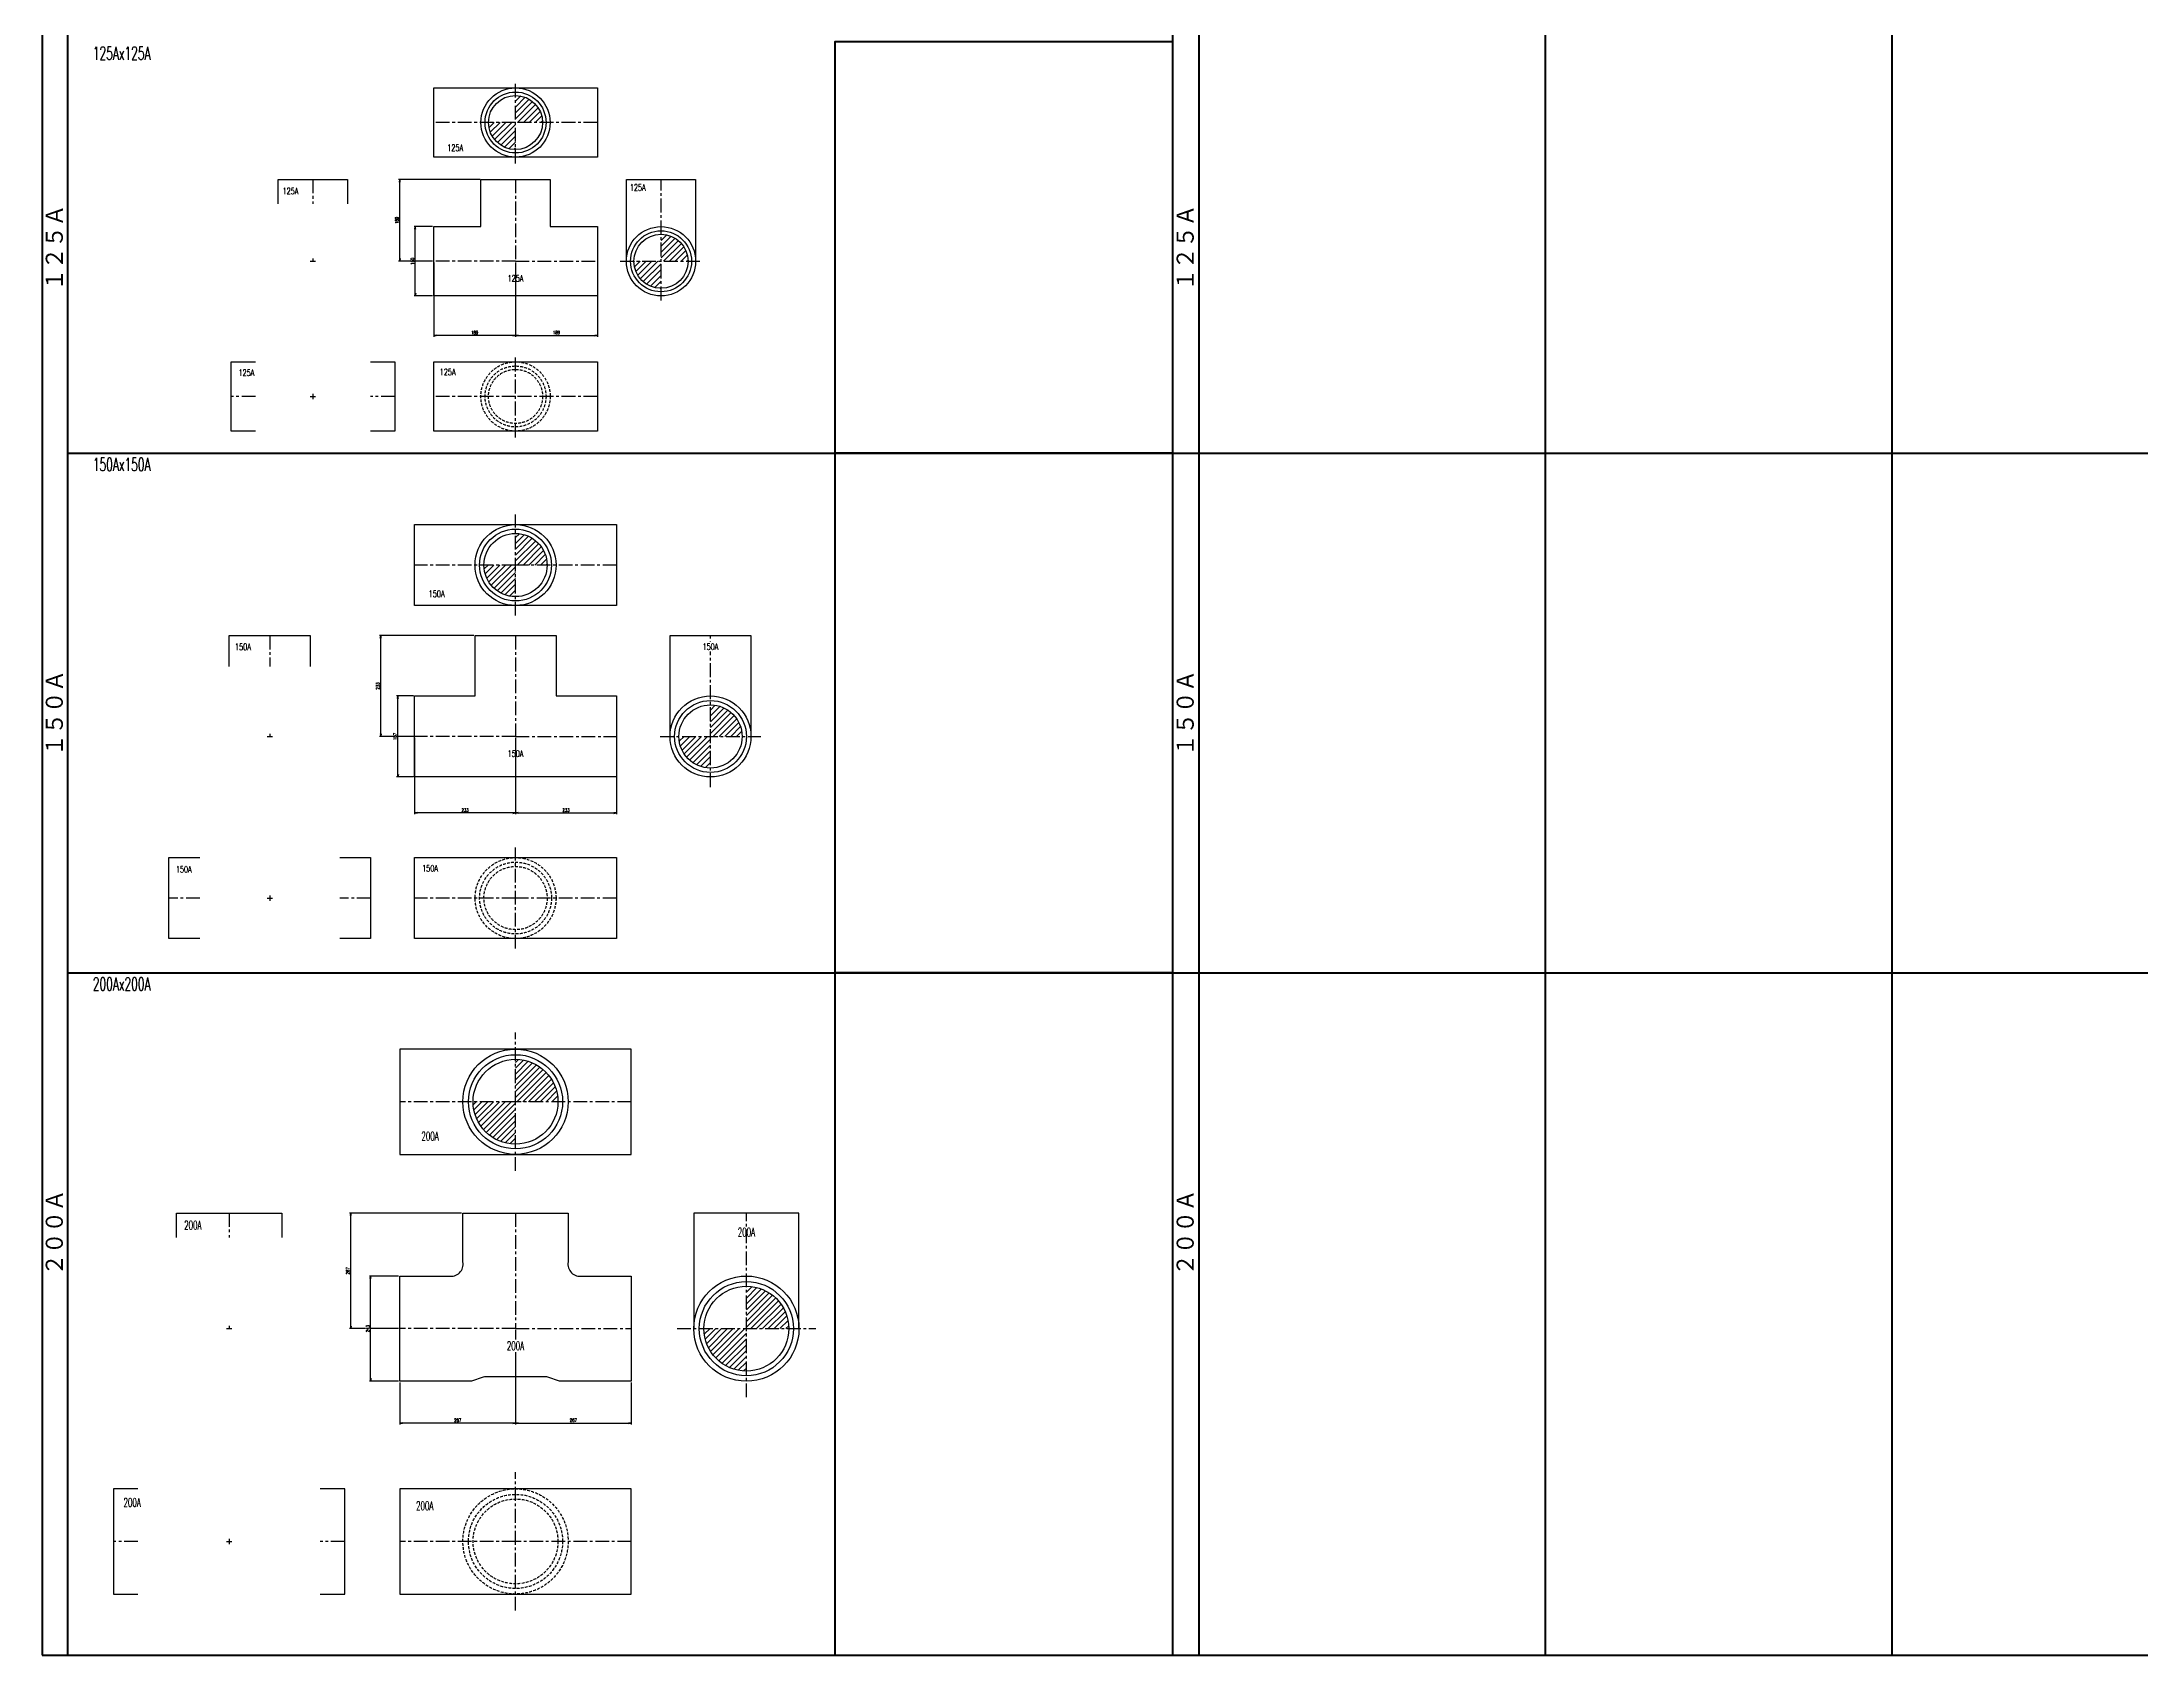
# Model space of a CAD drawing. Header units: millimetres. Extents: x 1711 to 90196, y -23291 to 8516.
# Drawn here: x 21617 to 26467, y -6528 to -2802 of the extents above; entities that cross this region are included whole.
import ezdxf

# ---------------------------------------------------------------- set-up
doc = ezdxf.new("R2010")
doc.units = ezdxf.units.MM
doc.header["$PDMODE"] = 35
doc.linetypes.add('CENTER', pattern=[50.8, 31.75, -6.35, 6.35, -6.35])
doc.linetypes.add('HIDDEN', pattern=[9.525, 6.35, -3.175])
doc.layers.add('line', color=153, linetype='Continuous', lineweight=50)
for name, color, linetype in [('寸法', 2, 'Continuous'), ('配管-CVP', 4, 'Continuous'), ('＃配管（PVC)', 21, 'Continuous')]:
    doc.layers.add(name, color=color, linetype=linetype)
doc.styles.add('kpk', font='romans.shx', dxfattribs={"width": 0.7, "bigfont": 'extfont2.shx'})
doc.styles.get("Standard").update_dxf_attribs({"font": 'romans.shx', "bigfont": 'extfont.shx'})
doc.dimstyles.new('KPK-3', dxfattribs={"dimscale": 3, "dimtxt": 2.5, "dimasz": 2, "dimexe": 1, "dimexo": 1, "dimgap": 1, "dimtad": 3, "dimdec": 1, "dimdsep": 46, "dimtxsty": 'kpk', "dimblk": 'OPEN', "dimcen": 2.5, "dimclrd": 2, "dimclre": 2, "dimclrt": 4, "dimadec": 1, "dimazin": 2, "dimtfac": 1, "dimtdec": 1, "dimtmove": 0, "dimatfit": 2, "dimldrblk": 'OPEN', "dimfxl": 0, "dimlwd": -1, "dimlwe": -1, "dimarcsym": 0})

# ---------------------------------------------------------------- blocks, each defined once
blk = doc.blocks.new('_Open')
at = {"color": 0, "linetype": 'ByBlock', "lineweight": -2}
for p, q in [((-1, 0.17), (0, 0)), ((-1, -0.17), (0, 0)), ((0, 0), (-1, 0))]:
    blk.add_line(p, q, dxfattribs=at)
blk = doc.blocks.new('*D2664')
at = {"layer": 'Defpoints', "color": 0, "transparency": 16777216}
for p in [(22710.8, -5774.5), (22977.8, -5896), (22977.8, -5992.8)]:
    blk.add_point(p, dxfattribs=at)
at = {"layer": '寸法', "color": 2, "transparency": 16777216}
for p, q in [((22710.8, -5777.5), (22710.8, -5995.8)), ((22977.8, -5899), (22977.8, -5995.8)), ((22716.8, -5992.8), (22971.8, -5992.8))]:
    blk.add_line(p, q, dxfattribs=at)
at = {"layer": '寸法', "color": 2, "transparency": 16777216, "xscale": 6, "yscale": 6, "zscale": 6, "rotation": 180}
blk.add_blockref('_Open', (22710.8, -5992.8), dxfattribs=at)
at = {"layer": '寸法', "color": 2, "transparency": 16777216, "xscale": 6, "yscale": 6, "zscale": 6}
blk.add_blockref('_Open', (22977.8, -5992.8), dxfattribs=at)
at = {"layer": '寸法', "color": 4, "transparency": 16777216, "insert": (22844.3, -5986), "char_height": 7.5, "attachment_point": 5, "style": 'kpk', "bg_fill": 3, "box_fill_scale": 1.1, "bg_fill_color": 256, "bg_fill_true_color": 13158600, "bg_fill_transparency": 0}
blk.add_mtext('267', dxfattribs=at)
blk = doc.blocks.new('*D2665')
at = {"layer": 'Defpoints', "color": 0, "transparency": 16777216}
for p in [(22710.8, -5774.5), (22443.8, -5896), (22443.8, -5992.8)]:
    blk.add_point(p, dxfattribs=at)
at = {"layer": '寸法', "color": 2, "transparency": 16777216}
for p, q in [((22710.8, -5777.5), (22710.8, -5995.8)), ((22443.8, -5899), (22443.8, -5995.8)), ((22704.8, -5992.8), (22449.8, -5992.8))]:
    blk.add_line(p, q, dxfattribs=at)
at = {"layer": '寸法', "color": 2, "transparency": 16777216, "xscale": 6, "yscale": 6, "zscale": 6, "rotation": 180}
blk.add_blockref('_Open', (22443.8, -5992.8), dxfattribs=at)
at = {"layer": '寸法', "color": 2, "transparency": 16777216, "xscale": 6, "yscale": 6, "zscale": 6}
blk.add_blockref('_Open', (22710.8, -5992.8), dxfattribs=at)
at = {"layer": '寸法', "color": 4, "transparency": 16777216, "insert": (22577.3, -5986), "char_height": 7.5, "attachment_point": 5, "style": 'kpk', "bg_fill": 3, "box_fill_scale": 1.1, "bg_fill_color": 256, "bg_fill_true_color": 13158600, "bg_fill_transparency": 0}
blk.add_mtext('267', dxfattribs=at)
blk = doc.blocks.new('*D2666')
at = {"layer": 'Defpoints', "color": 0, "transparency": 16777216}
for p in [(22330.3, -5507.5), (22589.3, -5507.5), (22443.8, -5774.5)]:
    blk.add_point(p, dxfattribs=at)
at = {"layer": '寸法', "color": 2, "transparency": 16777216}
for p, q in [((22586.3, -5507.5), (22327.3, -5507.5)), ((22330.3, -5768.5), (22330.3, -5513.5)), ((22440.8, -5774.5), (22327.3, -5774.5))]:
    blk.add_line(p, q, dxfattribs=at)
at = {"layer": '寸法', "color": 2, "transparency": 16777216, "xscale": 6, "yscale": 6, "zscale": 6}
for p, rotation in [((22330.3, -5507.5), 90), ((22330.3, -5774.5), 270)]:
    blk.add_blockref('_Open', p, dxfattribs=dict(at, rotation=rotation))
at = {"layer": '寸法', "color": 4, "transparency": 16777216, "insert": (22323.5, -5641), "char_height": 7.5, "attachment_point": 5, "rotation": 90, "style": 'kpk', "bg_fill": 3, "box_fill_scale": 1.1, "bg_fill_color": 256, "bg_fill_true_color": 13158600, "bg_fill_transparency": 0}
blk.add_mtext('267', dxfattribs=at)
blk = doc.blocks.new('125A-T-上面')
at = {"layer": '＃配管（PVC)'}
h = blk.add_hatch(dxfattribs=at)
h.set_pattern_fill('ANSI31', color=252, scale=3)
h.set_pattern_definition([(45, (-22710.755, 2988.437), (-6.735192, 6.735192), [])])
h.paths.add_polyline_path([(0, 0), (-62.5, 0, 0.414214), (0, -62.5)])
h.paths.add_polyline_path([(0, 62.5), (0, 0), (62.5, 0, 0.414214)])
at = {"layer": '＃配管（PVC)', "color": 2, "linetype": 'CENTER'}
blk.add_line((0, -94.5), (0, 94.5), dxfattribs=at)
at = {"layer": '＃配管（PVC)', "color": 0, "linetype": 'ByBlock'}
blk.add_lwpolyline([(-189, -80), (-189, 80), (189, 80), (189, -80)], close=True, dxfattribs=at)
at = {"layer": '＃配管（PVC)', "color": 2, "linetype": 'CENTER'}
blk.add_lwpolyline([(189, 0), (0, 0), (-189, 0)], dxfattribs=at)
at = {"layer": '＃配管（PVC)', "color": 0, "linetype": 'ByBlock'}
for radius in [80, 70.4, 62.5]:
    blk.add_circle((0, 0), radius, dxfattribs=at)
at = {"layer": 'Defpoints', "color": 6, "linetype": 'ByBlock', "insert": (-139.3, -58.3), "char_height": 15, "attachment_point": 5, "style": 'kpk', "bg_fill": 3, "box_fill_scale": 1.2, "bg_fill_color": 256, "bg_fill_transparency": 0}
blk.add_mtext('{\\W0.6;125A}', dxfattribs=at)
blk = doc.blocks.new('125A-T-半（上下）')
at = {"layer": '＃配管（PVC)', "color": 2, "linetype": 'CENTER'}
for p, q in [((-6.1, 0), (6.2, 0)), ((0, 6.2), (0, 0))]:
    blk.add_line(p, q, dxfattribs=at)
at = {"layer": '＃配管（PVC)', "color": 0, "linetype": 'ByBlock'}
blk.add_lwpolyline([(-80, 132.8), (-80, 189), (80, 189), (80, 132.8)], dxfattribs=at)
at = {"layer": '＃配管（PVC)', "color": 2, "linetype": 'CENTER'}
blk.add_lwpolyline([(0, 189), (0, 132.8)], dxfattribs=at)
at = {"layer": 'Defpoints', "color": 6, "linetype": 'ByBlock', "insert": (-51.8, 162.2), "char_height": 15, "attachment_point": 5, "style": 'kpk', "bg_fill": 3, "box_fill_scale": 1.2, "bg_fill_color": 256, "bg_fill_transparency": 0}
blk.add_mtext('{\\W0.6;125A}', dxfattribs=at)
blk = doc.blocks.new('125A-T-正面')
at = {"layer": '＃配管（PVC)', "color": 2, "linetype": 'CENTER'}
blk.add_line((0, 0), (-189, 0), dxfattribs=at)
at = {"layer": '＃配管（PVC)', "color": 0, "linetype": 'ByBlock'}
blk.add_lwpolyline([(-189, 80), (-80, 80), (-80, 189), (80, 189), (80, 80), (189, 80), (189, -80), (-189, -80)], close=True, dxfattribs=at)
at = {"layer": '＃配管（PVC)', "color": 2, "linetype": 'CENTER'}
blk.add_lwpolyline([(0, 189), (0, 0), (189, 0)], dxfattribs=at)
at = {"layer": 'Defpoints', "color": 6, "linetype": 'ByBlock', "insert": (0, -39.6), "char_height": 15, "attachment_point": 5, "style": 'kpk', "bg_fill": 3, "box_fill_scale": 1.2, "bg_fill_color": 256, "bg_fill_transparency": 0}
blk.add_mtext('{\\W0.6;125A}', dxfattribs=at)
blk = doc.blocks.new('125A-T-側面')
at = {"layer": '＃配管（PVC)'}
h = blk.add_hatch(dxfattribs=at)
h.set_pattern_fill('ANSI31', color=252, scale=3)
h.paths.add_polyline_path([(0, 0), (-62.5, 0, 0.414214), (0, -62.5)])
h.paths.add_polyline_path([(0, 62.5), (0, 0), (62.5, 0, 0.414214)])
at = {"layer": '＃配管（PVC)', "color": 2, "linetype": 'CENTER'}
for p, q in [((0, -90.3), (0, 189)), ((-94.5, 0), (94.5, 0))]:
    blk.add_line(p, q, dxfattribs=at)
at = {"layer": '＃配管（PVC)', "color": 0, "linetype": 'ByBlock'}
blk.add_lwpolyline([(-80, 0), (-80, 189), (80, 189), (80, 0)], dxfattribs=at)
for radius in [80, 70.4, 62.5]:
    blk.add_circle((0, 0), radius, dxfattribs=at)
at = {"layer": 'Defpoints', "color": 6, "linetype": 'ByBlock', "insert": (-53.7, 170.3), "char_height": 15, "attachment_point": 5, "style": 'kpk', "bg_fill": 3, "box_fill_scale": 1.2, "bg_fill_color": 256, "bg_fill_transparency": 0}
blk.add_mtext('{\\W0.6;125A}', dxfattribs=at)
blk = doc.blocks.new('125A-T-半（側面）')
at = {"layer": '＃配管（PVC)', "color": 2, "linetype": 'CENTER'}
for p, q in [((-6.2, 0), (6.2, 0)), ((0, 6.2), (0, -6.2))]:
    blk.add_line(p, q, dxfattribs=at)
at = {"layer": '＃配管（PVC)', "color": 0, "linetype": 'ByBlock'}
for points in [[(-132.8, -80), (-189, -80), (-189, 80), (-132.8, 80)], [(132.7, 80), (189, 80), (189, -80), (132.7, -80)]]:
    blk.add_lwpolyline(points, dxfattribs=at)
at = {"layer": '＃配管（PVC)', "color": 2, "linetype": 'CENTER'}
for points in [[(-132.8, 0), (-189, 0)], [(189, 0), (132.7, 0)]]:
    blk.add_lwpolyline(points, dxfattribs=at)
at = {"layer": 'Defpoints', "color": 6, "linetype": 'ByBlock', "insert": (-153.5, 54.8), "char_height": 15, "attachment_point": 5, "style": 'kpk', "bg_fill": 3, "box_fill_scale": 1.2, "bg_fill_color": 256, "bg_fill_transparency": 0}
blk.add_mtext('{\\W0.6;125A}', dxfattribs=at)
blk = doc.blocks.new('125A-T-下面')
at = {"layer": '＃配管（PVC)', "color": 2, "linetype": 'CENTER'}
blk.add_line((0, -94.5), (0, 94.5), dxfattribs=at)
at = {"layer": '＃配管（PVC)', "color": 0, "linetype": 'ByBlock'}
blk.add_lwpolyline([(-189, -80), (-189, 80), (189, 80), (189, -80)], close=True, dxfattribs=at)
at = {"layer": '＃配管（PVC)', "color": 2, "linetype": 'CENTER'}
blk.add_lwpolyline([(189, 0), (0, 0), (-189, 0)], dxfattribs=at)
at = {"layer": '＃配管（PVC)', "color": 252, "linetype": 'HIDDEN'}
for radius in [80, 70.4, 62.5]:
    blk.add_circle((0, 0), radius, dxfattribs=at)
at = {"layer": 'Defpoints', "color": 6, "linetype": 'ByBlock', "insert": (-156.8, 56.5), "char_height": 15, "attachment_point": 5, "style": 'kpk', "bg_fill": 3, "box_fill_scale": 1.2, "bg_fill_color": 256, "bg_fill_transparency": 0}
blk.add_mtext('{\\W0.6;125A}', dxfattribs=at)
blk = doc.blocks.new('150A-T-上面')
at = {"layer": '＃配管（PVC)'}
h = blk.add_hatch(dxfattribs=at)
h.set_pattern_fill('ANSI31', color=252, scale=3)
h.paths.add_polyline_path([(0, 0), (-73, 0, 0.414214), (0, -73)])
h.paths.add_polyline_path([(0, 73), (0, 0), (73, 0, 0.414214)])
at = {"layer": '＃配管（PVC)', "color": 2, "linetype": 'CENTER'}
blk.add_line((0, -116.5), (0, 116.5), dxfattribs=at)
at = {"layer": '＃配管（PVC)', "color": 0, "linetype": 'ByBlock'}
blk.add_lwpolyline([(-233, -93.5), (-233, 93.5), (233, 93.5), (233, -93.5)], close=True, dxfattribs=at)
at = {"layer": '＃配管（PVC)', "color": 2, "linetype": 'CENTER'}
blk.add_lwpolyline([(233, 0), (0, 0), (-233, 0)], dxfattribs=at)
at = {"layer": '＃配管（PVC)', "color": 0, "linetype": 'ByBlock'}
for radius in [93.5, 83, 73]:
    blk.add_circle((0, 0), radius, dxfattribs=at)
at = {"layer": 'Defpoints', "color": 6, "linetype": 'ByBlock', "insert": (-182.2, -66.3), "char_height": 15, "attachment_point": 5, "style": 'kpk', "bg_fill": 3, "box_fill_scale": 1.2, "bg_fill_color": 256, "bg_fill_transparency": 0}
blk.add_mtext('{\\W0.6;150A}', dxfattribs=at)
blk = doc.blocks.new('150A-T-半（上下面）')
at = {"layer": '＃配管（PVC)', "color": 2, "linetype": 'CENTER'}
for p, q in [((-6.1, 0), (6.2, 0)), ((0, 6.2), (0, 0))]:
    blk.add_line(p, q, dxfattribs=at)
blk.add_lwpolyline([(0, 233), (0, 161.5)], dxfattribs=at)
at = {"layer": 'Defpoints', "color": 6, "linetype": 'ByBlock', "insert": (-61.9, 207), "char_height": 15, "attachment_point": 5, "style": 'kpk', "bg_fill": 3, "box_fill_scale": 1.2, "bg_fill_color": 256, "bg_fill_transparency": 0}
blk.add_mtext('{\\W0.6;150A}', dxfattribs=at)
at = {"layer": '＃配管（PVC)', "color": 0, "linetype": 'ByBlock'}
blk.add_lwpolyline([(-93.5, 161.5), (-93.5, 233), (93.5, 233), (93.5, 161.5)], dxfattribs=at)
blk = doc.blocks.new('150A-T-側面')
at = {"layer": '＃配管（PVC)'}
h = blk.add_hatch(dxfattribs=at)
h.set_pattern_fill('ANSI31', color=252, scale=3)
h.paths.add_polyline_path([(0, 0), (-73, 0, 0.414214), (0, -73)])
h.paths.add_polyline_path([(0, 73), (0, 0), (73, 0, 0.414214)])
at = {"layer": '＃配管（PVC)', "color": 2, "linetype": 'CENTER'}
for p, q in [((0, -116.8), (0, 233)), ((-116.5, 0), (116.5, 0))]:
    blk.add_line(p, q, dxfattribs=at)
at = {"layer": '＃配管（PVC)', "color": 0, "linetype": 'ByBlock'}
blk.add_lwpolyline([(-93.5, 0), (-93.5, 233), (93.5, 233), (93.5, 0)], dxfattribs=at)
for radius in [93.5, 83, 73]:
    blk.add_circle((0, 0), radius, dxfattribs=at)
at = {"layer": 'Defpoints', "color": 6, "linetype": 'ByBlock', "insert": (0, 207.4), "char_height": 15, "attachment_point": 5, "style": 'kpk', "bg_fill": 3, "box_fill_scale": 1.2, "bg_fill_color": 256, "bg_fill_transparency": 0}
blk.add_mtext('{\\W0.6;150A}', dxfattribs=at)
blk = doc.blocks.new('150A-T-正面')
at = {"layer": '＃配管（PVC)', "color": 2, "linetype": 'CENTER'}
blk.add_line((0, 0), (-233, 0), dxfattribs=at)
at = {"layer": '＃配管（PVC)', "color": 0, "linetype": 'ByBlock'}
blk.add_lwpolyline([(-233, 93.5), (-93.5, 93.5), (-93.5, 233), (93.5, 233), (93.5, 93.5), (233, 93.5), (233, -93.5), (-233, -93.5)], close=True, dxfattribs=at)
at = {"layer": '＃配管（PVC)', "color": 2, "linetype": 'CENTER'}
blk.add_lwpolyline([(0, 233), (0, 0), (233, 0)], dxfattribs=at)
at = {"layer": 'Defpoints', "color": 6, "linetype": 'ByBlock', "insert": (0, -39.6), "char_height": 15, "attachment_point": 5, "style": 'kpk', "bg_fill": 3, "box_fill_scale": 1.2, "bg_fill_color": 256, "bg_fill_transparency": 0}
blk.add_mtext('{\\W0.6;150A}', dxfattribs=at)
blk = doc.blocks.new('150A-T-半（側面）')
at = {"layer": '＃配管（PVC)', "color": 2, "linetype": 'CENTER'}
for p, q in [((-6.2, 0), (6.2, 0)), ((0, 6.2), (0, -6.2))]:
    blk.add_line(p, q, dxfattribs=at)
at = {"layer": '＃配管（PVC)', "color": 0, "linetype": 'ByBlock'}
for points in [[(-161.5, -93.5), (-233, -93.5), (-233, 93.5), (-161.5, 93.5)], [(161.5, 93.5), (233, 93.5), (233, -93.5), (161.5, -93.5)]]:
    blk.add_lwpolyline(points, dxfattribs=at)
at = {"layer": '＃配管（PVC)', "color": 2, "linetype": 'CENTER'}
for points in [[(-161.5, 0), (-233, 0)], [(233, 0), (161.5, 0)]]:
    blk.add_lwpolyline(points, dxfattribs=at)
at = {"layer": 'Defpoints', "color": 6, "linetype": 'ByBlock', "insert": (-198.5, 66.4), "char_height": 15, "attachment_point": 5, "style": 'kpk', "bg_fill": 3, "box_fill_scale": 1.2, "bg_fill_color": 256, "bg_fill_transparency": 0}
blk.add_mtext('{\\W0.6;150A}', dxfattribs=at)
blk = doc.blocks.new('150A-T-下面')
at = {"layer": '＃配管（PVC)', "color": 2, "linetype": 'CENTER'}
blk.add_line((0, -116.5), (0, 116.5), dxfattribs=at)
at = {"layer": '＃配管（PVC)', "color": 0, "linetype": 'ByBlock'}
blk.add_lwpolyline([(-233, -93.5), (-233, 93.5), (233, 93.5), (233, -93.5)], close=True, dxfattribs=at)
at = {"layer": '＃配管（PVC)', "color": 2, "linetype": 'CENTER'}
blk.add_lwpolyline([(233, 0), (0, 0), (-233, 0)], dxfattribs=at)
at = {"layer": '＃配管（PVC)', "color": 252, "linetype": 'HIDDEN'}
for radius in [93.5, 83, 73]:
    blk.add_circle((0, 0), radius, dxfattribs=at)
at = {"layer": 'Defpoints', "color": 6, "linetype": 'ByBlock', "insert": (-197.4, 68.8), "char_height": 15, "attachment_point": 5, "style": 'kpk', "bg_fill": 3, "box_fill_scale": 1.2, "bg_fill_color": 256, "bg_fill_transparency": 0}
blk.add_mtext('{\\W0.6;150A}', dxfattribs=at)
blk = doc.blocks.new('200A-T-上面')
at = {"layer": '＃配管（PVC)'}
h = blk.add_hatch(dxfattribs=at)
h.set_pattern_fill('ANSI31', color=252, scale=3)
h.paths.add_polyline_path([(0, 0), (-98, 0, 0.414214), (0, -98)])
h.paths.add_polyline_path([(0, 98), (0, 0), (98, 0, 0.414214)])
at = {"layer": '＃配管（PVC)', "color": 2, "linetype": 'CENTER'}
blk.add_line((0, -159.9), (0, 159.9), dxfattribs=at)
at = {"layer": '＃配管（PVC)', "color": 0, "linetype": 'ByBlock'}
blk.add_lwpolyline([(-267, -121.5), (267, -121.5), (267, 121.5), (-267, 121.5)], close=True, dxfattribs=at)
at = {"layer": '＃配管（PVC)', "color": 2, "linetype": 'CENTER'}
blk.add_lwpolyline([(267, 0), (0, 0), (-267, 0)], dxfattribs=at)
at = {"layer": '＃配管（PVC)', "color": 0, "linetype": 'ByBlock'}
for radius in [121.5, 108.7, 98]:
    blk.add_circle((0, 0), radius, dxfattribs=at)
at = {"layer": 'Defpoints', "color": 6, "linetype": 'ByBlock', "insert": (-197.4, -79.5), "char_height": 20, "attachment_point": 5, "style": 'kpk', "bg_fill": 3, "box_fill_scale": 1.2, "bg_fill_color": 256, "bg_fill_transparency": 0}
blk.add_mtext('{\\W0.6;200A}', dxfattribs=at)
blk = doc.blocks.new('200A-T-半（上下面）')
at = {"layer": '＃配管（PVC)', "color": 2, "linetype": 'CENTER'}
for p, q in [((-6.1, 0), (6.2, 0)), ((0, 6.2), (0, 0))]:
    blk.add_line(p, q, dxfattribs=at)
at = {"layer": '＃配管（PVC)', "color": 0, "linetype": 'ByBlock'}
blk.add_lwpolyline([(-121.5, 210.3), (-121.5, 267), (121.5, 267), (121.5, 210.3)], dxfattribs=at)
at = {"layer": '＃配管（PVC)', "color": 2, "linetype": 'CENTER'}
blk.add_lwpolyline([(0, 267), (0, 210.3)], dxfattribs=at)
at = {"layer": 'Defpoints', "color": 6, "linetype": 'ByBlock', "insert": (-83.8, 239.1), "char_height": 20, "attachment_point": 5, "style": 'kpk', "bg_fill": 3, "box_fill_scale": 1.2, "bg_fill_color": 256, "bg_fill_transparency": 0}
blk.add_mtext('{\\W0.6;200A}', dxfattribs=at)
blk = doc.blocks.new('200A-T-正面')
at = {"layer": '＃配管（PVC)', "color": 2, "linetype": 'CENTER'}
blk.add_line((0, 0), (-267, 0), dxfattribs=at)
at = {"layer": '＃配管（PVC)', "color": 0, "linetype": 'ByBlock'}
blk.add_lwpolyline([(-267, 121.5), (-154, 121.5, 0.524086), (-121.5, 154), (-121.5, 267), (121.5, 267), (121.5, 154, 0.524086), (154, 121.5), (267, 121.5), (267, -121.5), (101.8, -121.5), (74.5, -111.7, 0.065543), (69.3, -111), (0, -111), (-69.3, -111, 0.065543), (-74.5, -111.7), (-101.8, -121.5), (-267, -121.5)], format="xyb", close=True, dxfattribs=at)
at = {"layer": '＃配管（PVC)', "color": 2, "linetype": 'CENTER'}
blk.add_lwpolyline([(0, 267), (0, 0), (267, 0)], dxfattribs=at)
at = {"layer": 'Defpoints', "color": 6, "linetype": 'ByBlock', "insert": (0, -39.6), "char_height": 20, "attachment_point": 5, "style": 'kpk', "bg_fill": 3, "box_fill_scale": 1.2, "bg_fill_color": 256, "bg_fill_transparency": 0}
blk.add_mtext('{\\W0.6;200A}', dxfattribs=at)
blk = doc.blocks.new('200A-T-側面')
at = {"layer": '＃配管（PVC)'}
h = blk.add_hatch(dxfattribs=at)
h.set_pattern_fill('ANSI31', color=252, scale=3)
h.paths.add_polyline_path([(0, 0), (-98, 0, 0.414214), (0, -98)])
h.paths.add_polyline_path([(0, 98), (0, 0), (98, 0, 0.414214)])
at = {"layer": '＃配管（PVC)', "color": 2, "linetype": 'CENTER'}
blk.add_line((-160.2, 0), (160.2, 0), dxfattribs=at)
at = {"layer": '＃配管（PVC)', "color": 0, "linetype": 'ByBlock'}
blk.add_lwpolyline([(121.5, 0), (121.5, 267), (-121.5, 267), (-121.5, 0)], dxfattribs=at)
for radius in [121.5, 108.7, 98]:
    blk.add_circle((0, 0), radius, dxfattribs=at)
at = {"layer": 'Defpoints', "color": 6, "linetype": 'ByBlock', "insert": (0, 222.8), "char_height": 20, "attachment_point": 5, "style": 'kpk', "bg_fill": 3, "box_fill_scale": 1.2, "bg_fill_color": 256, "bg_fill_transparency": 0}
blk.add_mtext('{\\W0.6;200A}', dxfattribs=at)
at = {"layer": '＃配管（PVC)', "color": 2, "linetype": 'CENTER'}
blk.add_line((0, -158.1), (0, 267), dxfattribs=at)
blk = doc.blocks.new('200A-T-半（側面）')
at = {"layer": '＃配管（PVC)', "color": 2, "linetype": 'CENTER'}
for p, q in [((-6.2, 0), (6.2, 0)), ((0, 6.2), (0, -6.2))]:
    blk.add_line(p, q, dxfattribs=at)
at = {"layer": '＃配管（PVC)', "color": 0, "linetype": 'ByBlock'}
for points in [[(-210.5, 121.5), (-267, 121.5), (-267, -121.5), (-210.5, -121.5)], [(210.5, -121.5), (267, -121.5), (267, 121.5), (210.5, 121.5)]]:
    blk.add_lwpolyline(points, dxfattribs=at)
at = {"layer": '＃配管（PVC)', "color": 2, "linetype": 'CENTER'}
for points in [[(-210.5, 0), (-267, 0)], [(267, 0), (210.5, 0)]]:
    blk.add_lwpolyline(points, dxfattribs=at)
at = {"layer": 'Defpoints', "color": 6, "linetype": 'ByBlock', "insert": (-224, 90.2), "char_height": 20, "attachment_point": 5, "style": 'kpk', "bg_fill": 3, "box_fill_scale": 1.2, "bg_fill_color": 256, "bg_fill_transparency": 0}
blk.add_mtext('{\\W0.6;200A}', dxfattribs=at)
blk = doc.blocks.new('200A-T-下面')
at = {"layer": '＃配管（PVC)', "color": 2, "linetype": 'CENTER'}
blk.add_line((0, -159.9), (0, 159.9), dxfattribs=at)
at = {"layer": '＃配管（PVC)', "color": 0, "linetype": 'ByBlock'}
blk.add_lwpolyline([(-267, -121.5), (267, -121.5), (267, 121.5), (-267, 121.5)], close=True, dxfattribs=at)
at = {"layer": '＃配管（PVC)', "color": 2, "linetype": 'CENTER'}
blk.add_lwpolyline([(267, 0), (0, 0), (-267, 0)], dxfattribs=at)
at = {"layer": '＃配管（PVC)', "color": 252, "linetype": 'HIDDEN'}
for radius in [121.5, 108.7, 98]:
    blk.add_circle((0, 0), radius, dxfattribs=at)
at = {"layer": 'Defpoints', "color": 6, "linetype": 'ByBlock', "insert": (-209.8, 82.2), "char_height": 20, "attachment_point": 5, "style": 'kpk', "bg_fill": 3, "box_fill_scale": 1.2, "bg_fill_color": 256, "bg_fill_transparency": 0}
blk.add_mtext('{\\W0.6;200A}', dxfattribs=at)
blk = doc.blocks.new('A$C6aa1e4fd')
at = {"layer": 'line'}
for p, q in [((2671.7, 0), (2671.7, -8135.9)), ((2611.7, -8135.9), (2611.7, 0)), ((3471.7, -100), (3471.7, -8135.9)), ((4271.7, -100), (4271.7, -8135.9)), ((60, -5360), (17081.2, -5360)), ((60, -6560), (17081.2, -6560)), ((60, -8135.9), (17081.2, -8135.9))]:
    blk.add_line(p, q, dxfattribs=at)
for points in [[(0, -8135.9), (60, -8135.9), (60, 0), (0, 0)], [(2611.7, -4410), (1831, -4410), (1831, -5360), (2611.7, -5360)], [(2611.7, -5360), (1831, -5360), (1831, -6560), (2611.7, -6560)], [(2611.7, -6560), (1831, -6560), (1831, -8135.9), (2611.7, -8135.9)]]:
    blk.add_lwpolyline(points, close=True, dxfattribs=at)
at = {"layer": 'line', "char_height": 30, "attachment_point": 4}
for s, insert in [('{\\W0.6;125Ax125A}', (117.5, -4435.9)), ('{\\W0.6;150Ax150A}', (117.5, -5385.9)), ('{\\W0.6;200Ax200A}', (117.5, -6585.9))]:
    blk.add_mtext(s, dxfattribs=dict(at, insert=insert))
at = {"layer": 'line', "char_height": 45, "attachment_point": 5, "rotation": 90}
for s, insert in [('１２５Ａ', (30, -4885)), ('１２５Ａ', (2641.7, -4885)), ('１５０Ａ', (30, -5960)), ('１５０Ａ', (2641.7, -5960)), ('２００Ａ', (30, -7160)), ('２００Ａ', (2641.7, -7160))]:
    blk.add_mtext(s, dxfattribs=dict(at, insert=insert))
blk = doc.blocks.new('*D2400')
at = {"layer": 'Defpoints', "color": 0, "linetype": 'ByBlock', "transparency": 16777216}
for p in [(22521.8, -3308.9), (22710.8, -3308.9), (22521.8, -3480.5)]:
    blk.add_point(p, dxfattribs=at)
at = {"layer": '寸法', "color": 2, "transparency": 16777216}
for p, q in [((22521.8, -3311.9), (22521.8, -3483.5)), ((22710.8, -3311.9), (22710.8, -3483.5)), ((22704.8, -3480.5), (22527.8, -3480.5))]:
    blk.add_line(p, q, dxfattribs=at)
at = {"layer": '寸法', "color": 2, "linetype": 'ByBlock', "transparency": 16777216, "xscale": 6, "yscale": 6, "zscale": 6, "rotation": 180}
blk.add_blockref('_Open', (22521.8, -3480.5), dxfattribs=at)
at = {"layer": '寸法', "color": 2, "linetype": 'ByBlock', "transparency": 16777216, "xscale": 6, "yscale": 6, "zscale": 6}
blk.add_blockref('_Open', (22710.8, -3480.5), dxfattribs=at)
at = {"layer": '寸法', "color": 4, "linetype": 'ByBlock', "transparency": 16777216, "insert": (22616.3, -3473.7), "char_height": 7.5, "attachment_point": 5, "style": 'kpk', "bg_fill": 3, "box_fill_scale": 1.1, "bg_fill_color": 256, "bg_fill_true_color": 13158600, "bg_fill_transparency": 0}
blk.add_mtext('189', dxfattribs=at)
blk = doc.blocks.new('*D2401')
at = {"layer": 'Defpoints', "color": 0, "linetype": 'ByBlock', "transparency": 16777216}
for p in [(22710.8, -3308.9), (22899.8, -3308.9), (22899.8, -3480.5)]:
    blk.add_point(p, dxfattribs=at)
at = {"layer": '寸法', "color": 2, "transparency": 16777216}
for p, q in [((22710.8, -3311.9), (22710.8, -3483.5)), ((22899.8, -3311.9), (22899.8, -3483.5)), ((22716.8, -3480.5), (22893.8, -3480.5))]:
    blk.add_line(p, q, dxfattribs=at)
at = {"layer": '寸法', "color": 2, "linetype": 'ByBlock', "transparency": 16777216, "xscale": 6, "yscale": 6, "zscale": 6, "rotation": 180}
blk.add_blockref('_Open', (22710.8, -3480.5), dxfattribs=at)
at = {"layer": '寸法', "color": 2, "linetype": 'ByBlock', "transparency": 16777216, "xscale": 6, "yscale": 6, "zscale": 6}
blk.add_blockref('_Open', (22899.8, -3480.5), dxfattribs=at)
at = {"layer": '寸法', "color": 4, "linetype": 'ByBlock', "transparency": 16777216, "insert": (22805.3, -3473.7), "char_height": 7.5, "attachment_point": 5, "style": 'kpk', "bg_fill": 3, "box_fill_scale": 1.1, "bg_fill_color": 256, "bg_fill_true_color": 13158600, "bg_fill_transparency": 0}
blk.add_mtext('189', dxfattribs=at)
blk = doc.blocks.new('*D2402')
at = {"layer": 'Defpoints', "color": 0, "linetype": 'ByBlock', "transparency": 16777216}
for p in [(22443.6, -3119.9), (22632.3, -3119.9), (22521.8, -3308.9)]:
    blk.add_point(p, dxfattribs=at)
at = {"layer": '寸法', "color": 2, "transparency": 16777216}
for p, q in [((22629.3, -3119.9), (22440.6, -3119.9)), ((22443.6, -3302.9), (22443.6, -3125.9)), ((22518.8, -3308.9), (22440.6, -3308.9))]:
    blk.add_line(p, q, dxfattribs=at)
at = {"layer": '寸法', "color": 2, "linetype": 'ByBlock', "transparency": 16777216, "xscale": 6, "yscale": 6, "zscale": 6}
for p, rotation in [((22443.6, -3119.9), 90), ((22443.6, -3308.9), 270)]:
    blk.add_blockref('_Open', p, dxfattribs=dict(at, rotation=rotation))
at = {"layer": '寸法', "color": 4, "linetype": 'ByBlock', "transparency": 16777216, "insert": (22436.9, -3214.4), "char_height": 7.5, "attachment_point": 5, "rotation": 90, "style": 'kpk', "bg_fill": 3, "box_fill_scale": 1.1, "bg_fill_color": 256, "bg_fill_true_color": 13158600, "bg_fill_transparency": 0}
blk.add_mtext('189', dxfattribs=at)
blk = doc.blocks.new('*D2403')
at = {"layer": 'Defpoints', "color": 0, "linetype": 'ByBlock', "transparency": 16777216}
for p in [(22477.8, -4406.6), (22710.8, -4406.6), (22477.8, -4583.3)]:
    blk.add_point(p, dxfattribs=at)
at = {"layer": '寸法', "color": 2, "transparency": 16777216}
for p, q in [((22477.8, -4409.6), (22477.8, -4586.3)), ((22710.8, -4409.6), (22710.8, -4586.3)), ((22704.8, -4583.3), (22483.8, -4583.3))]:
    blk.add_line(p, q, dxfattribs=at)
at = {"layer": '寸法', "color": 2, "linetype": 'ByBlock', "transparency": 16777216, "xscale": 6, "yscale": 6, "zscale": 6, "rotation": 180}
blk.add_blockref('_Open', (22477.8, -4583.3), dxfattribs=at)
at = {"layer": '寸法', "color": 2, "linetype": 'ByBlock', "transparency": 16777216, "xscale": 6, "yscale": 6, "zscale": 6}
blk.add_blockref('_Open', (22710.8, -4583.3), dxfattribs=at)
at = {"layer": '寸法', "color": 4, "linetype": 'ByBlock', "transparency": 16777216, "insert": (22594.3, -4576.6), "char_height": 7.5, "attachment_point": 5, "style": 'kpk', "bg_fill": 3, "box_fill_scale": 1.1, "bg_fill_color": 256, "bg_fill_true_color": 13158600, "bg_fill_transparency": 0}
blk.add_mtext('233', dxfattribs=at)
blk = doc.blocks.new('*D2404')
at = {"layer": 'Defpoints', "color": 0, "linetype": 'ByBlock', "transparency": 16777216}
for p in [(22710.8, -4406.6), (22943.8, -4406.6), (22943.8, -4583.3)]:
    blk.add_point(p, dxfattribs=at)
at = {"layer": '寸法', "color": 2, "transparency": 16777216}
for p, q in [((22710.8, -4409.6), (22710.8, -4586.3)), ((22943.8, -4409.6), (22943.8, -4586.3)), ((22716.8, -4583.3), (22937.8, -4583.3))]:
    blk.add_line(p, q, dxfattribs=at)
at = {"layer": '寸法', "color": 2, "linetype": 'ByBlock', "transparency": 16777216, "xscale": 6, "yscale": 6, "zscale": 6, "rotation": 180}
blk.add_blockref('_Open', (22710.8, -4583.3), dxfattribs=at)
at = {"layer": '寸法', "color": 2, "linetype": 'ByBlock', "transparency": 16777216, "xscale": 6, "yscale": 6, "zscale": 6}
blk.add_blockref('_Open', (22943.8, -4583.3), dxfattribs=at)
at = {"layer": '寸法', "color": 4, "linetype": 'ByBlock', "transparency": 16777216, "insert": (22827.3, -4576.6), "char_height": 7.5, "attachment_point": 5, "style": 'kpk', "bg_fill": 3, "box_fill_scale": 1.1, "bg_fill_color": 256, "bg_fill_true_color": 13158600, "bg_fill_transparency": 0}
blk.add_mtext('233', dxfattribs=at)
blk = doc.blocks.new('*D2405')
at = {"layer": 'Defpoints', "color": 0, "linetype": 'ByBlock', "transparency": 16777216}
for p in [(22399.3, -4173.6), (22617.8, -4173.6), (22477.8, -4406.6)]:
    blk.add_point(p, dxfattribs=at)
at = {"layer": '寸法', "color": 2, "transparency": 16777216}
for p, q in [((22614.8, -4173.6), (22396.3, -4173.6)), ((22399.3, -4400.6), (22399.3, -4179.6)), ((22474.8, -4406.6), (22396.3, -4406.6))]:
    blk.add_line(p, q, dxfattribs=at)
at = {"layer": '寸法', "color": 2, "linetype": 'ByBlock', "transparency": 16777216, "xscale": 6, "yscale": 6, "zscale": 6}
for p, rotation in [((22399.3, -4173.6), 90), ((22399.3, -4406.6), 270)]:
    blk.add_blockref('_Open', p, dxfattribs=dict(at, rotation=rotation))
at = {"layer": '寸法', "color": 4, "linetype": 'ByBlock', "transparency": 16777216, "insert": (22392.5, -4290.1), "char_height": 7.5, "attachment_point": 5, "rotation": 90, "style": 'kpk', "bg_fill": 3, "box_fill_scale": 1.1, "bg_fill_color": 256, "bg_fill_true_color": 13158600, "bg_fill_transparency": 0}
blk.add_mtext('233', dxfattribs=at)
blk = doc.blocks.new('*D2406')
at = {"layer": 'Defpoints', "color": 0, "linetype": 'ByBlock', "transparency": 16777216}
for p in [(22439.1, -4313.1), (22477.8, -4313.1), (22477.8, -4500.1)]:
    blk.add_point(p, dxfattribs=at)
at = {"layer": '寸法', "color": 2, "transparency": 16777216}
for p, q in [((22474.8, -4313.1), (22436.1, -4313.1)), ((22439.1, -4494.1), (22439.1, -4319.1)), ((22474.8, -4500.1), (22436.1, -4500.1))]:
    blk.add_line(p, q, dxfattribs=at)
at = {"layer": '寸法', "color": 2, "linetype": 'ByBlock', "transparency": 16777216, "xscale": 6, "yscale": 6, "zscale": 6}
for p, rotation in [((22439.1, -4313.1), 90), ((22439.1, -4500.1), 270)]:
    blk.add_blockref('_Open', p, dxfattribs=dict(at, rotation=rotation))
at = {"layer": '寸法', "color": 4, "linetype": 'ByBlock', "transparency": 16777216, "insert": (22432.4, -4406.6), "char_height": 7.5, "attachment_point": 5, "rotation": 90, "style": 'kpk', "bg_fill": 3, "box_fill_scale": 1.1, "bg_fill_color": 256, "bg_fill_true_color": 13158600, "bg_fill_transparency": 0}
blk.add_mtext('187', dxfattribs=at)
blk = doc.blocks.new('*D2407')
at = {"layer": 'Defpoints', "color": 0, "linetype": 'ByBlock', "transparency": 16777216}
for p in [(22376.2, -5653), (22443.8, -5653), (22443.8, -5896)]:
    blk.add_point(p, dxfattribs=at)
at = {"layer": '寸法', "color": 2, "transparency": 16777216}
for p, q in [((22440.8, -5653), (22373.2, -5653)), ((22376.2, -5890), (22376.2, -5659)), ((22440.8, -5896), (22373.2, -5896))]:
    blk.add_line(p, q, dxfattribs=at)
at = {"layer": '寸法', "color": 2, "linetype": 'ByBlock', "transparency": 16777216, "xscale": 6, "yscale": 6, "zscale": 6}
for p, rotation in [((22376.2, -5653), 90), ((22376.2, -5896), 270)]:
    blk.add_blockref('_Open', p, dxfattribs=dict(at, rotation=rotation))
at = {"layer": '寸法', "color": 4, "linetype": 'ByBlock', "transparency": 16777216, "insert": (22369.5, -5774.5), "char_height": 7.5, "attachment_point": 5, "rotation": 90, "style": 'kpk', "bg_fill": 3, "box_fill_scale": 1.1, "bg_fill_color": 256, "bg_fill_true_color": 13158600, "bg_fill_transparency": 0}
blk.add_mtext('243', dxfattribs=at)
blk = doc.blocks.new('*D3216')
at = {"layer": 'Defpoints', "color": 0, "linetype": 'ByBlock', "transparency": 16777216}
for p in [(22479.3, -3228.9), (22521.8, -3228.9), (22521.8, -3388.9)]:
    blk.add_point(p, dxfattribs=at)
at = {"layer": '寸法', "color": 2, "transparency": 16777216}
for p, q in [((22518.8, -3228.9), (22476.3, -3228.9)), ((22479.3, -3382.9), (22479.3, -3234.9)), ((22518.8, -3388.9), (22476.3, -3388.9))]:
    blk.add_line(p, q, dxfattribs=at)
at = {"layer": '寸法', "color": 2, "linetype": 'ByBlock', "transparency": 16777216, "xscale": 6, "yscale": 6, "zscale": 6}
for p, rotation in [((22479.3, -3228.9), 90), ((22479.3, -3388.9), 270)]:
    blk.add_blockref('_Open', p, dxfattribs=dict(at, rotation=rotation))
at = {"layer": '寸法', "color": 4, "linetype": 'ByBlock', "transparency": 16777216, "insert": (22472.6, -3308.9), "char_height": 7.5, "attachment_point": 5, "rotation": 90, "style": 'kpk', "bg_fill": 3, "box_fill_scale": 1.1, "bg_fill_color": 256, "bg_fill_true_color": 13158600, "bg_fill_transparency": 0}
blk.add_mtext('160', dxfattribs=at)

msp = doc.modelspace()

# ---------------------------------------------------------------- block references
at = {"layer": '配管-CVP'}
for name, p in [('125A-T-上面', (22710.7552, -2988.4369)), ('125A-T-半（上下）', (22242.9015, -3308.9369)), ('125A-T-正面', (22710.7552, -3308.9369)), ('125A-T-側面', (23046.7552, -3308.9369)), ('125A-T-下面', (22710.7552, -3621.197)), ('125A-T-半（側面）', (22242.9015, -3621.197)), ('150A-T-上面', (22710.7552, -4010.6757)), ('150A-T-半（上下面）', (22143.1496, -4406.6125)), ('150A-T-正面', (22710.7552, -4406.6125)), ('150A-T-側面', (23161.0286, -4406.6125)), ('150A-T-半（側面）', (22143.1496, -4779.8868)), ('150A-T-下面', (22710.7552, -4779.8868)), ('200A-T-上面', (22710.7552, -5250.3937)), ('200A-T-半（上下面）', (22049.3378, -5774.5158)), ('200A-T-側面', (23243.8889, -5774.5158)), ('200A-T-下面', (22710.7552, -6265.9732)), ('200A-T-半（側面）', (22049.3378, -6265.9732))]:
    msp.add_blockref(name, p, dxfattribs=at)

# ---------------------------------------------------------------- dimensions: what is measured, and where the dimension line sits
at = {"layer": '寸法'}
dim = msp.add_linear_dim(base=(22977.7552, -5992.7656), p1=(22710.7552, -5774.5158), p2=(22977.7552, -5896.0158), dimstyle='KPK-3', dxfattribs=at)
dim.commit()
dim.dimension.update_dxf_attribs({"geometry": '*D2664', "text_midpoint": (22844.2552, -5986.0156)})

# ---------------------------------------------------------------- next in the draw order: dimensions: what is measured, and where the dimension line sits
dim = msp.add_linear_dim(base=(22443.7552, -5992.7656), p1=(22710.7552, -5774.5158), p2=(22443.7552, -5896.0158), dimstyle='KPK-3', override={"dimtmove": 1}, dxfattribs=at)
dim.commit()
dim.dimension.update_dxf_attribs({"geometry": '*D2665', "text_midpoint": (22577.2552, -5986.0156)})

# ---------------------------------------------------------------- next in the draw order: dimensions: what is measured, and where the dimension line sits
dim = msp.add_linear_dim(base=(22330.2887, -5507.5158), p1=(22443.7552, -5774.5158), p2=(22589.2552, -5507.5158), angle=90, dimstyle='KPK-3', dxfattribs=at)
dim.commit()
dim.dimension.update_dxf_attribs({"geometry": '*D2666', "text_midpoint": (22323.5387, -5641.0158)})

# ---------------------------------------------------------------- next in the draw order: block references
at = {"layer": '配管-CVP'}
msp.add_blockref('200A-T-正面', (22710.7552, -5774.5158), dxfattribs=at)

# ---------------------------------------------------------------- next in the draw order: block references
at = {"layer": 'line', "linetype": 'ByBlock'}
msp.add_blockref('A$C6aa1e4fd', (21617.1739, 1607.5677), dxfattribs=at)

# ---------------------------------------------------------------- next in the draw order: dimensions: what is measured, and where the dimension line sits
at = {"layer": '寸法', "linetype": 'ByBlock'}
for base, p1, p2, picture, middle in [((22521.7552, -3480.476), (22710.7552, -3308.9369), (22521.7552, -3308.9369), '*D2400', (22616.2552, -3473.726)), ((22477.7552, -4583.3088), (22710.7552, -4406.6125), (22477.7552, -4406.6125), '*D2403', (22594.2552, -4576.5588))]:
    dim = msp.add_linear_dim(base=base, p1=p1, p2=p2, dimstyle='KPK-3', dxfattribs=at)
    dim.commit()
    dim.dimension.update_dxf_attribs({"geometry": picture, "text_midpoint": middle})
dim = msp.add_linear_dim(base=(22376.2133, -5653.0158), p1=(22443.7552, -5896.0158), p2=(22443.7552, -5653.0158), angle=90, dimstyle='KPK-3', dxfattribs=at)
dim.commit()
dim.dimension.update_dxf_attribs({"geometry": '*D2407', "text_midpoint": (22369.4633, -5774.5158)})

# ---------------------------------------------------------------- next in the draw order: dimensions: what is measured, and where the dimension line sits
for base, p1, p2, picture, middle in [((22443.6144, -3119.9369), (22521.7552, -3308.9369), (22632.2552, -3119.9369), '*D2402', (22436.8644, -3214.4369)), ((22399.2566, -4173.6125), (22477.7552, -4406.6125), (22617.7552, -4173.6125), '*D2405', (22392.5066, -4290.1125))]:
    dim = msp.add_linear_dim(base=base, p1=p1, p2=p2, angle=90, dimstyle='KPK-3', dxfattribs=at)
    dim.commit()
    dim.dimension.update_dxf_attribs({"geometry": picture, "text_midpoint": middle})
for base, p1, p2, picture, middle in [((22899.7552, -3480.476), (22710.7552, -3308.9369), (22899.7552, -3308.9369), '*D2401', (22805.2552, -3473.726)), ((22943.7552, -4583.3088), (22710.7552, -4406.6125), (22943.7552, -4406.6125), '*D2404', (22827.2552, -4576.5588))]:
    dim = msp.add_linear_dim(base=base, p1=p1, p2=p2, dimstyle='KPK-3', dxfattribs=at)
    dim.commit()
    dim.dimension.update_dxf_attribs({"geometry": picture, "text_midpoint": middle})

# ---------------------------------------------------------------- next in the draw order: dimensions: what is measured, and where the dimension line sits
for base, p1, p2, picture, middle in [((22479.3164, -3228.9369), (22521.7552, -3388.9369), (22521.7552, -3228.9369), '*D3216', (22472.5664, -3308.9369)), ((22439.107, -4313.1125), (22477.7552, -4500.1125), (22477.7552, -4313.1125), '*D2406', (22432.357, -4406.6125))]:
    dim = msp.add_linear_dim(base=base, p1=p1, p2=p2, angle=90, dimstyle='KPK-3', dxfattribs=at)
    dim.commit()
    dim.dimension.update_dxf_attribs({"geometry": picture, "text_midpoint": middle})

doc.saveas('drawing.dxf')
